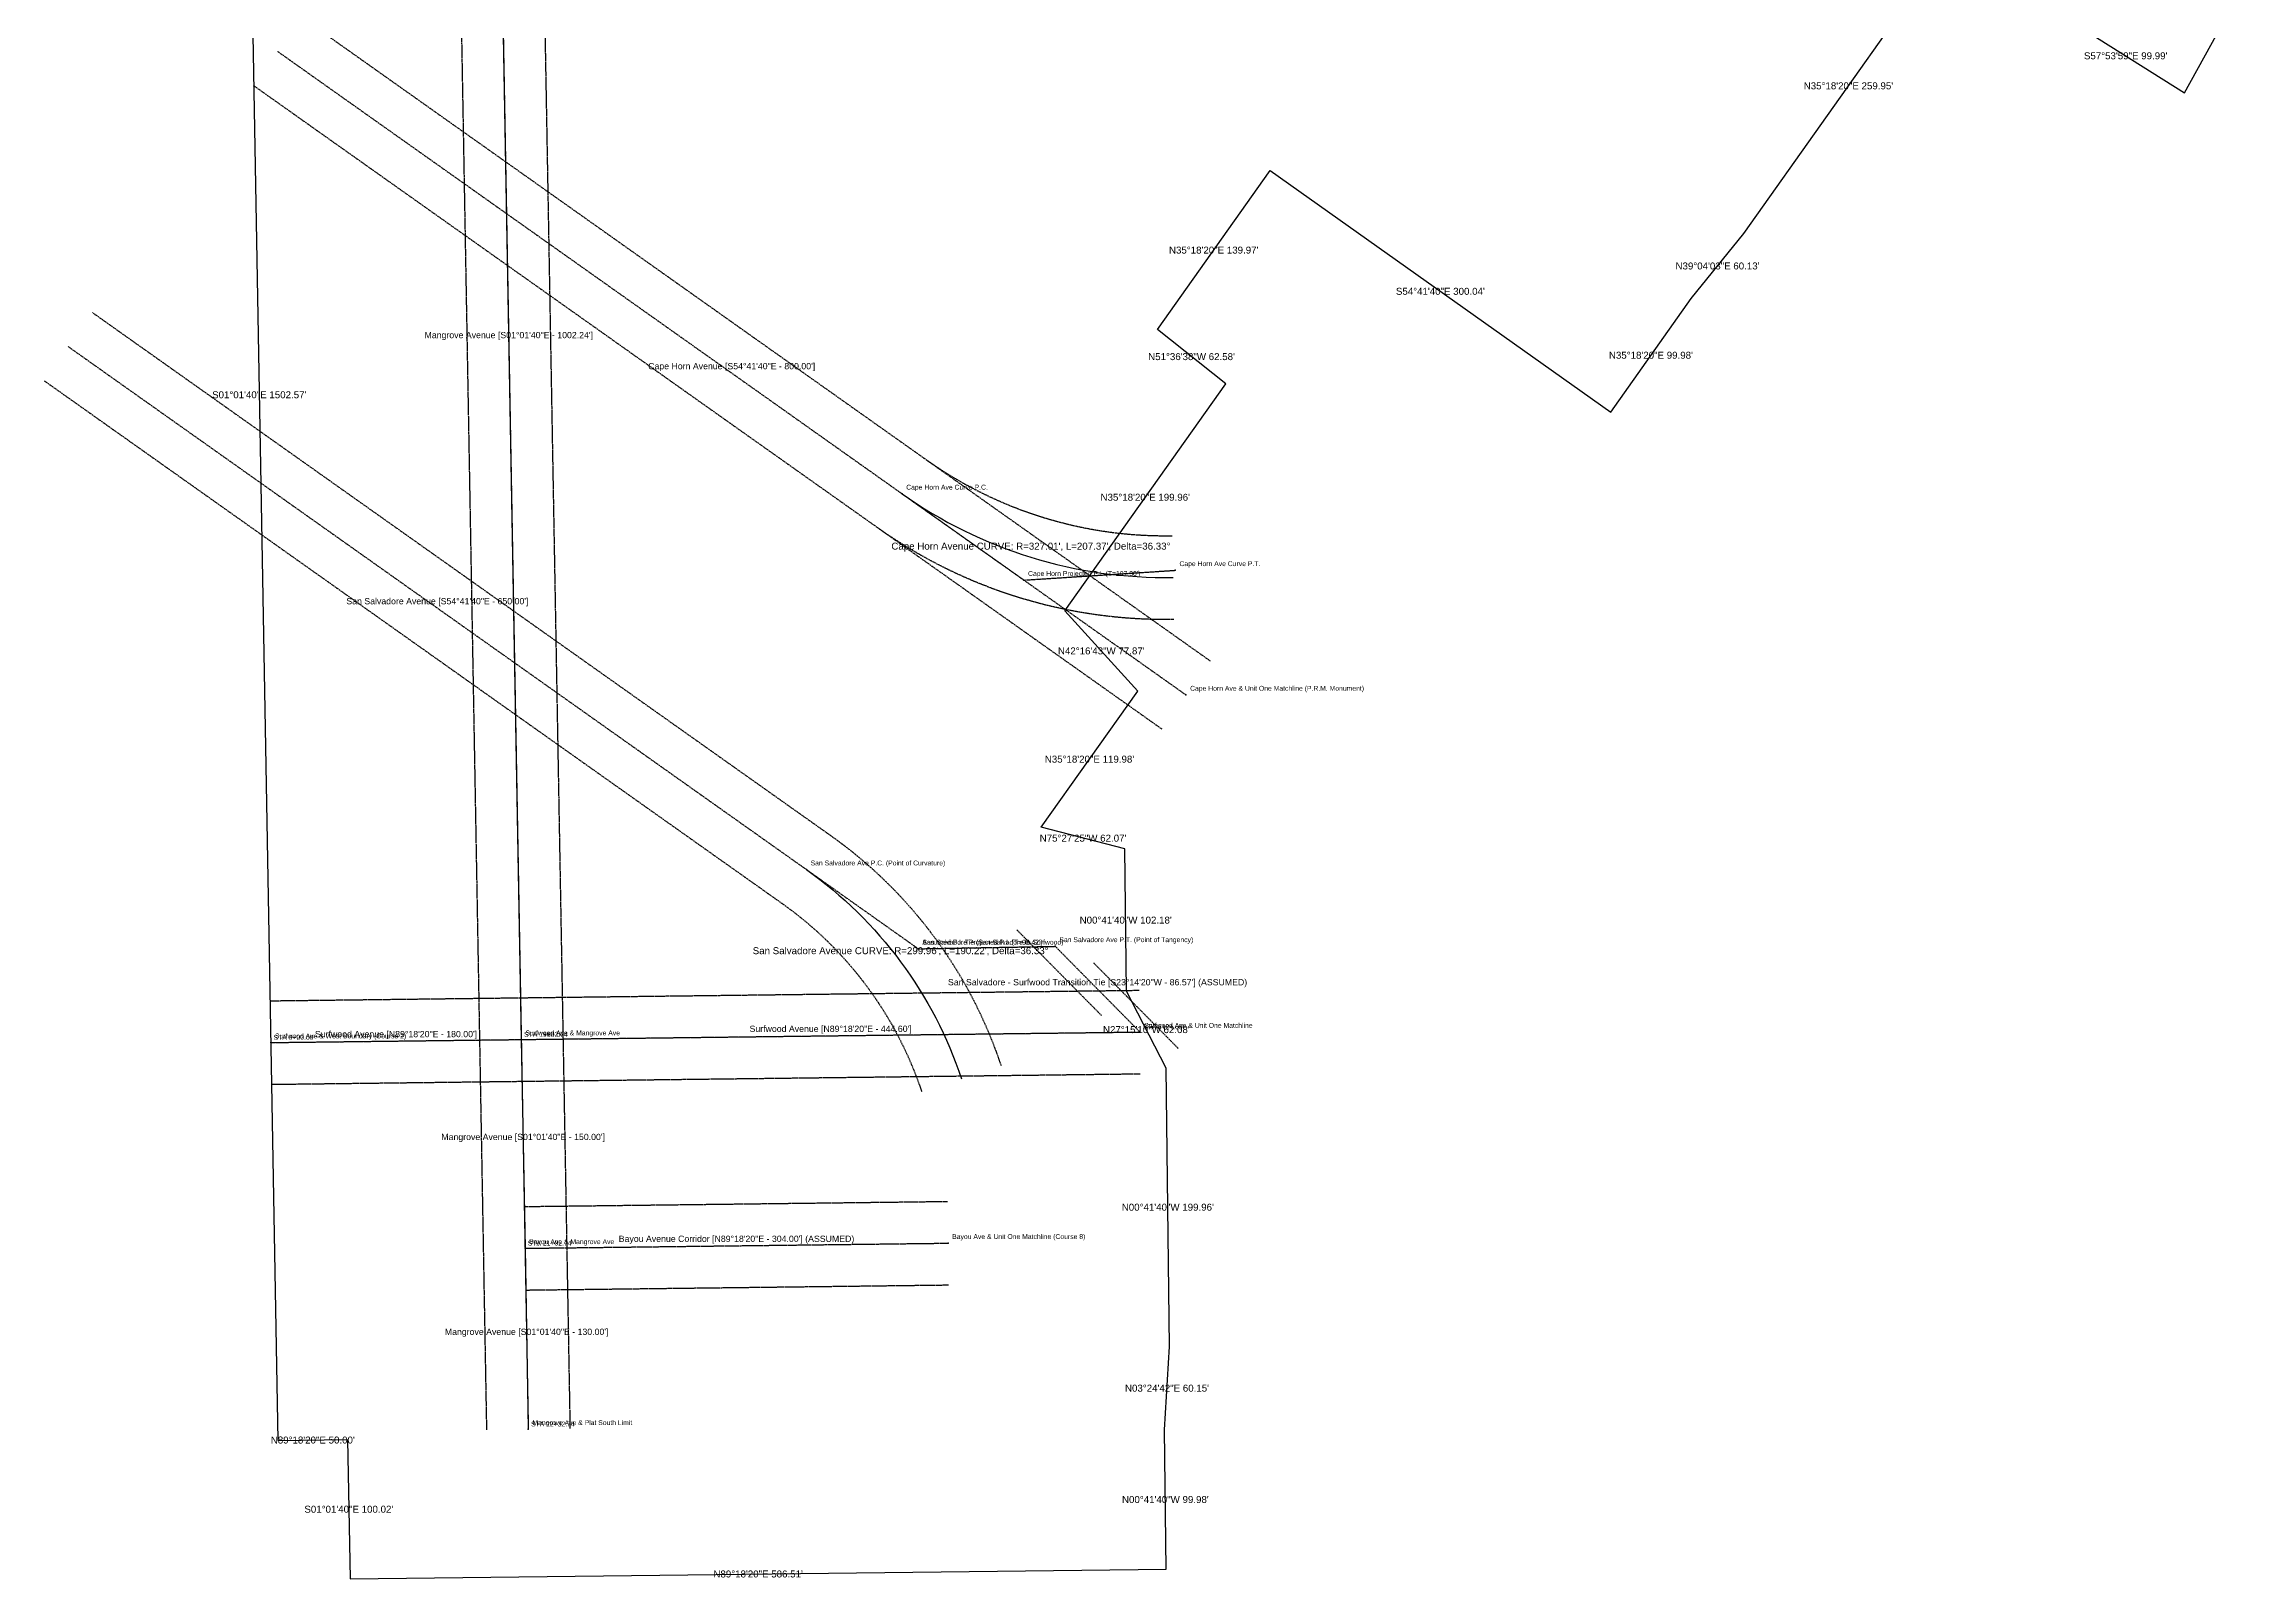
# Model space of a CAD drawing. Extents: x 9702 to 11747, y 7841 to 10241.
# Drawn here: x 9702 to 11289, y 7841 to 8943 of the extents above; entities that cross this region are included whole.
import ezdxf
from ezdxf.enums import TextEntityAlignment as Align

# ---------------------------------------------------------------- set-up
doc = ezdxf.new("R2010")
doc.units = 0
doc.linetypes.add('DASHED', pattern=[0.75, 0.5, -0.25])
for name, color, linetype in [('C-BOUNDARY', 7, 'CONTINUOUS'), ('C-ROAD-ALIGNMENT', 2, 'CONTINUOUS'), ('C-ROAD-ASSUMP', 1, 'DASHED'), ('C-ROAD-ASSUMP-INTX', 1, 'CONTINUOUS'), ('C-ROAD-ASSUMP-TEXT', 1, 'CONTINUOUS'), ('C-ROAD-CNTR', 2, 'DASHED'), ('C-ROAD-CURV', 4, 'CONTINUOUS'), ('C-ROAD-INTX', 3, 'CONTINUOUS'), ('C-ROAD-PI-TANGENT', 1, 'DASHED'), ('C-ROAD-ROW-EDGE', 4, 'DASHED'), ('C-ROAD-TEXT', 7, 'CONTINUOUS'), ('C-ROAD-TIE', 4, 'CONTINUOUS')]:
    doc.layers.add(name, color=color, linetype=linetype)
doc.styles.get("Standard").update_dxf_attribs({"font": 'Arial'})

msp = doc.modelspace()

# ---------------------------------------------------------------- linework, layer by layer
at = {"layer": 'C-BOUNDARY'}
for p, q in [((9843.2918, 9442.2618), (9870.2384, 7939.9332)), ((10923.6086, 8806.9557), (11073.8723, 9019.0798)), ((11240.3061, 8908.02), (11288.6267, 8995.5486)), ((11155.611, 8961.1716), (11240.3061, 8908.02)), ((10502.1767, 8737.9162), (10583.0879, 8852.1368)), ((10583.0879, 8852.1368), (10827.9125, 8678.6898)), ((10885.7062, 8760.276), (10923.6086, 8806.9557)), ((10827.9125, 8678.6898), (10885.7062, 8760.276)), ((10551.2352, 8699.0614), (10502.1767, 8737.9162)), ((10435.6478, 8535.889), (10551.2352, 8699.0614)), ((10488.0404, 8478.2841), (10435.6478, 8535.889)), ((10418.688, 8380.3807), (10488.0404, 8478.2841)), ((10478.7692, 8364.8081), (10418.688, 8380.3807)), ((10480.0078, 8262.6381), (10478.7692, 8364.8081)), ((10508.4399, 8207.454), (10480.0078, 8262.6381)), ((10510.8638, 8007.5127), (10508.4399, 8207.454)), ((10507.2837, 7947.4726), (10510.8638, 8007.5127)), ((9870.2384, 7939.9332), (9920.2347, 7940.5282)), ((9920.2347, 7940.5282), (9922.0285, 7840.5223)), ((10508.4956, 7847.5019), (10507.2837, 7947.4726)), ((9922.0285, 7840.5223), (10508.4956, 7847.5019))]:
    msp.add_line(p, q, dxfattribs=at)
at = {"layer": 'C-ROAD-ALIGNMENT'}
for points in [[(9992.4362, 10179.841), (10000, 10000), (10010.9255, 9740.2297), (10021.8509, 9480.4593), (10023.1325, 9449.9862), (10027.0787, 9230.0216), (10045.056, 8227.9429), (10047.7466, 8077.967), (10050.0784, 7947.9879)], [(9865.0693, 8225.7613), (10045.056, 8227.9429), (10489.6234, 8233.3315)]]:
    msp.add_lwpolyline(points, dxfattribs=at)
at = {"layer": 'C-ROAD-ASSUMP'}
for p, q in [((10428.7384, 8294.8801), (10489.6234, 8233.3315)), ((10047.7466, 8077.967), (10351.7243, 8081.6515))]:
    msp.add_line(p, q, dxfattribs=at)
at = {"layer": 'C-ROAD-ASSUMP-INTX'}
for p in [(10406.2247, 8557.9596), (10330.3257, 8293.1146), (10330.3257, 8293.1146)]:
    msp.add_point(p, dxfattribs=at)
at = {"layer": 'C-ROAD-CNTR'}
for p, q in [((10027.0787, 9230.0216), (10045.056, 8227.9429)), ((9869.8105, 8937.8401), (10522.6758, 8475.4907)), ((9719.547, 8725.6589), (10250, 8350)), ((9865.0693, 8225.7613), (10045.056, 8227.9429)), ((10045.056, 8227.9429), (10489.6234, 8233.3315)), ((10045.056, 8227.9429), (10047.7466, 8077.967)), ((10047.7466, 8077.967), (10050.0784, 7947.9879))]:
    msp.add_line(p, q, dxfattribs=at)
at = {"layer": 'C-ROAD-CURV'}
for points in [[(10318.6554, 8619.9749), (10323.9806, 8616.2823), (10329.3779, 8612.696), (10334.8452, 8609.2174), (10340.3804, 8605.8478), (10345.9813, 8602.5885), (10351.6456, 8599.4408), (10357.3713, 8596.406), (10363.1559, 8593.4853), (10368.9972, 8590.6797), (10374.8931, 8587.9905), (10380.841, 8585.4186), (10386.8387, 8582.9651), (10392.8839, 8580.6309), (10398.9742, 8578.4169), (10405.1071, 8576.3241), (10411.2803, 8574.3532), (10417.4913, 8572.505), (10423.7377, 8570.7802), (10430.0171, 8569.1796), (10436.327, 8567.7037), (10442.6648, 8566.3531), (10449.0282, 8565.1284), (10455.4146, 8564.03), (10461.8215, 8563.0584), (10468.2464, 8562.214), (10474.6868, 8561.497), (10481.1402, 8560.9077), (10487.6039, 8560.4465), (10494.0755, 8560.1134), (10500.5524, 8559.9087), (10507.0322, 8559.8323), (10513.5121, 8559.8843)], [(10250, 8350), (10254.8166, 8346.5168), (10259.5633, 8342.9388), (10264.2381, 8339.2674), (10268.8393, 8335.5042), (10273.365, 8331.6505), (10277.8134, 8327.7079), (10282.1828, 8323.6779), (10286.4715, 8319.5621), (10290.6779, 8315.3621), (10294.8001, 8311.0797), (10298.8367, 8306.7163), (10302.7861, 8302.2739), (10306.6466, 8297.754), (10310.4169, 8293.1586), (10314.0953, 8288.4893), (10317.6805, 8283.7481), (10321.171, 8278.9368), (10324.5655, 8274.0572), (10327.8626, 8269.1113), (10331.0611, 8264.1011), (10334.1597, 8259.0285), (10337.1572, 8253.8954), (10340.0523, 8248.704), (10342.844, 8243.4562), (10345.5312, 8238.1542), (10348.1128, 8232.7999), (10350.5878, 8227.3955), (10352.9552, 8221.9432), (10355.2141, 8216.445), (10357.3636, 8210.9031), (10359.4029, 8205.3197), (10361.3311, 8199.6971)]]:
    msp.add_lwpolyline(points, dxfattribs=at)
at = {"layer": 'C-ROAD-INTX'}
for p in [(10318.6554, 8619.9749), (10515.0183, 8565.0057), (10250, 8350), (10428.7384, 8294.8801), (10045.056, 8227.9429), (10047.7466, 8077.967)]:
    msp.add_point(p, dxfattribs=at)
at = {"layer": 'C-ROAD-PI-TANGENT'}
for p, q in [((10318.6554, 8619.9749), (10406.2247, 8557.9596)), ((10406.2247, 8557.9596), (10515.0183, 8565.0057)), ((10250, 8350), (10330.3257, 8293.1146)), ((10330.3257, 8293.1146), (10428.7384, 8294.8801))]:
    msp.add_line(p, q, dxfattribs=at)
at = {"layer": 'C-ROAD-ROW-EDGE'}
for p, q in [((9997.0835, 9229.4835), (10015.0609, 8227.4048)), ((10057.0739, 9230.5597), (10075.0512, 8228.481)), ((9887.1486, 8962.3225), (10540.0139, 8499.9731)), ((9852.4724, 8913.3576), (10505.3377, 8451.0082)), ((9736.8851, 8750.1413), (10267.3381, 8374.4824)), ((9702.2089, 8701.1764), (10232.6619, 8325.5176)), ((10401.1723, 8306.717), (10462.0574, 8245.1684)), ((10456.3044, 8283.0431), (10517.1894, 8221.4945)), ((9864.7057, 8255.7591), (10044.6924, 8257.9407)), ((10044.6924, 8257.9407), (10489.2598, 8263.3292)), ((10015.0609, 8227.4048), (10017.7514, 8077.4289)), ((10075.0512, 8228.481), (10077.7418, 8078.5051)), ((10045.4196, 8197.9451), (10489.987, 8203.3337)), ((9865.4329, 8195.7635), (10045.4196, 8197.9451)), ((10047.383, 8107.9648), (10351.3607, 8111.6493)), ((10017.7514, 8077.4289), (10020.0833, 7947.4498)), ((10077.7418, 8078.5051), (10080.0736, 7948.526)), ((10048.1102, 8047.9692), (10352.0879, 8051.6537))]:
    msp.add_line(p, q, dxfattribs=at)
for points in [[(10335.9935, 8644.4573), (10340.8302, 8641.1035), (10345.7323, 8637.8462), (10350.6981, 8634.6867), (10355.7255, 8631.6262), (10360.8125, 8628.666), (10365.9572, 8625.8071), (10371.1576, 8623.0507), (10376.4115, 8620.3979), (10381.717, 8617.8497), (10387.0719, 8615.4072), (10392.4742, 8613.0712), (10397.9217, 8610.8428), (10403.4123, 8608.7227), (10408.9438, 8606.7119), (10414.5141, 8604.8111), (10420.1209, 8603.021), (10425.7621, 8601.3423), (10431.4355, 8599.7758), (10437.1388, 8598.322), (10442.8698, 8596.9815), (10448.6263, 8595.7549), (10454.4059, 8594.6425), (10460.2064, 8593.6449), (10466.0255, 8592.7624), (10471.861, 8591.9954), (10477.7106, 8591.3442), (10483.5719, 8590.809), (10489.4426, 8590.3901), (10495.3205, 8590.0876), (10501.2033, 8589.9016), (10507.0885, 8589.8322), (10512.974, 8589.8795)], [(10301.3173, 8595.4924), (10307.131, 8591.4611), (10313.0235, 8587.5458), (10318.9924, 8583.748), (10325.0354, 8580.0693), (10331.1501, 8576.511), (10337.3341, 8573.0746), (10343.585, 8569.7614), (10349.9003, 8566.5727), (10356.2775, 8563.5097), (10362.7142, 8560.5738), (10369.2078, 8557.7659), (10375.7558, 8555.0873), (10382.3556, 8552.539), (10389.0045, 8550.1219), (10395.7001, 8547.8371), (10402.4396, 8545.6854), (10409.2204, 8543.6676), (10416.0399, 8541.7847), (10422.8953, 8540.0372), (10429.7841, 8538.4259), (10436.7034, 8536.9514), (10443.6505, 8535.6143), (10450.6228, 8534.4152), (10457.6175, 8533.3544), (10464.6319, 8532.4325), (10471.6631, 8531.6497), (10478.7085, 8531.0065), (10485.7652, 8530.5029), (10492.8305, 8530.1393), (10499.9016, 8529.9157), (10506.9758, 8529.8323), (10514.0502, 8529.8891)], [(10267.3381, 8374.4824), (10272.6365, 8370.6508), (10277.8578, 8366.715), (10283.0002, 8362.6765), (10288.0615, 8358.5368), (10293.0399, 8354.2977), (10297.9332, 8349.9608), (10302.7396, 8345.5278), (10307.4573, 8341.0003), (10312.0843, 8336.3803), (10316.6189, 8331.6696), (10321.0592, 8326.8698), (10325.4035, 8321.9831), (10329.6502, 8317.0112), (10333.7975, 8311.9561), (10337.8438, 8306.8199), (10341.7875, 8301.6045), (10345.6271, 8296.3119), (10349.3611, 8290.9443), (10352.988, 8285.5038), (10356.5064, 8279.9925), (10359.9149, 8274.4125), (10363.2121, 8268.7661), (10366.3969, 8263.0555), (10369.4678, 8257.2829), (10372.4237, 8251.4506), (10375.2635, 8245.5608), (10377.986, 8239.6159), (10380.5902, 8233.6183), (10383.075, 8227.5702), (10385.4395, 8221.474), (10387.6828, 8215.3322), (10389.8038, 8209.1472)], [(10232.6619, 8325.5176), (10236.9968, 8322.3827), (10241.2687, 8319.1625), (10245.476, 8315.8584), (10249.617, 8312.4715), (10253.69, 8309.0032), (10257.6936, 8305.4549), (10261.626, 8301.828), (10265.4858, 8298.1238), (10269.2714, 8294.3439), (10272.9814, 8290.4898), (10276.6143, 8286.5628), (10280.1687, 8282.5647), (10283.6431, 8278.4969), (10287.0363, 8274.361), (10290.3468, 8270.1588), (10293.5734, 8265.8917), (10296.7148, 8261.5616), (10299.7698, 8257.17), (10302.7372, 8252.7188), (10305.6158, 8248.2097), (10308.4045, 8243.6444), (10311.1022, 8239.0247), (10313.7078, 8234.3525), (10316.2203, 8229.6296), (10318.6387, 8224.8578), (10320.9621, 8220.039), (10323.1896, 8215.1752), (10325.3202, 8210.2681), (10327.3532, 8205.3198), (10329.2877, 8200.3322), (10331.123, 8195.3073), (10332.8584, 8190.2469)]]:
    msp.add_lwpolyline(points, dxfattribs=at)
at = {"layer": 'C-ROAD-TIE'}
for p in [(10522.6758, 8475.4907), (9865.0693, 8225.7613), (10489.6234, 8233.3315), (10351.7243, 8081.6515), (10050.0784, 7947.9879)]:
    msp.add_point(p, dxfattribs=at)

# ---------------------------------------------------------------- texts
at = {"layer": 'C-ROAD-ASSUMP-TEXT'}
for s, p in [('San Salvadore - Surfwood Transition Tie [S23%%d14\'20"W - 86.57\'] (ASSUMED)', (10459.1809, 8269.1058)), ('Bayou Avenue Corridor [N89%%d18\'20"E - 304.00\'] (ASSUMED)', (10199.7354, 8084.8093))]:
    msp.add_text(s, height=4.5, dxfattribs=at).set_placement(p, align=Align.MIDDLE_CENTER)
at = {"layer": 'C-ROAD-TEXT'}
for s, height, p in [('S57%%d53\'59"E 99.99\'', 5, (11197.9586, 8934.5958)), ('N35%%d18\'20"E 259.95\'', 5, (10998.7404, 8913.0177)), ('N35%%d18\'20"E 139.97\'', 5, (10542.6323, 8795.0265)), ('N39%%d04\'03"E 60.13\'', 5, (10904.6574, 8783.6159)), ('S54%%d41\'40"E 300.04\'', 5, (10705.5002, 8765.4133)), ('Mangrove Avenue [S01%%d01\'40"E - 1002.24\']', 4.5, (10036.0674, 8733.9823)), ('Cape Horn Avenue [S54%%d41\'40"E - 800.00\']', 4.5, (10196.2432, 8711.6654)), ('N51%%d36\'38"W 62.58\'', 5, (10526.706, 8718.4888)), ('N35%%d18\'20"E 99.98\'', 5, (10856.8094, 8719.4829)), ('S01%%d01\'40"E 1502.57\'', 5, (9856.7651, 8691.0975)), ('N35%%d18\'20"E 199.96\'', 5, (10493.4415, 8617.4752)), ("Cape Horn Avenue CURVE: R=327.01', L=207.37', Delta=36.33%%d", 5, (10411.2803, 8582.3532)), ('San Salvadore Avenue [S54%%d41\'40"E - 650.00\']', 4.5, (9984.7735, 8542.8294)), ('N42%%d16\'43"W 77.87\'', 5, (10461.8441, 8507.0866)), ('N35%%d18\'20"E 119.98\'', 5, (10453.3642, 8429.3324)), ('N75%%d27\'25"W 62.07\'', 5, (10448.7286, 8372.5944)), ('N00%%d41\'40"W 102.18\'', 5, (10479.3885, 8313.7231)), ("San Salvadore Avenue CURVE: R=299.96', L=190.22', Delta=36.33%%d", 5, (10317.6805, 8291.7481)), ('Surfwood Avenue [N89%%d18\'20"E - 180.00\']', 4.5, (9955.0626, 8231.8521)), ('Surfwood Avenue [N89%%d18\'20"E - 444.60\']', 4.5, (10267.3397, 8235.6372)), ('N27%%d15\'10"W 62.08\'', 5, (10494.2238, 8235.0461)), ('Mangrove Avenue [S01%%d01\'40"E - 150.00\']', 4.5, (10046.4013, 8157.9549)), ('N00%%d41\'40"W 199.96\'', 5, (10509.6518, 8107.4834)), ('Mangrove Avenue [S01%%d01\'40"E - 130.00\']', 4.5, (10048.9125, 8017.9775)), ('N03%%d24\'42"E 60.15\'', 5, (10509.0737, 7977.4926)), ('N89%%d18\'20"E 50.00\'', 5, (9895.2365, 7940.2307)), ('S01%%d01\'40"E 100.02\'', 5, (9921.1316, 7890.5253)), ('N00%%d41\'40"W 99.98\'', 5, (10507.8896, 7897.4872)), ('N89%%d18\'20"E 586.51\'', 5, (10215.262, 7844.0121))]:
    msp.add_text(s, height=height, dxfattribs=at).set_placement(p, align=Align.MIDDLE_CENTER)
for s, p in [('Cape Horn Ave Curve P.C.', (10321.6554, 8622.9749)), ('Cape Horn Ave Curve P.T.', (10518.0183, 8568.0057)), ("Cape Horn Projected P.I. (T=107.30')", (10409.2247, 8560.9596)), ('Cape Horn Ave & Unit One Matchline (P.R.M. Monument)', (10525.6758, 8478.4907)), ('San Salvadore Ave P.C. (Point of Curvature)', (10253, 8353)), ('Assumed P.I. Tie (San Salvadore to Surfwood)', (10333.3257, 8296.1146)), ("San Salvadore Projected P.I. (T=98.42')", (10333.3257, 8296.1146)), ('San Salvadore Ave P.T. (Point of Tangency)', (10431.7384, 8297.8801)), ('Surfwood Ave & Mangrove Ave', (10048.056, 8230.9429)), ('STA 6+24.60', (10491.6234, 8235.3315)), ('Surfwood Ave & Unit One Matchline', (10492.6234, 8236.3315)), ('STA 0+00.00', (9867.0693, 8227.7613)), ('Surfwood Ave & West Boundary (Course 2)', (9868.0693, 8228.7613)), ('STA 19+52.74', (10047.056, 8229.9429)), ('STA 1+80.00', (10047.056, 8229.9429)), ('STA 21+02.74', (10049.7466, 8079.967)), ('Bayou Ave & Mangrove Ave', (10050.7466, 8080.967)), ('Bayou Ave & Unit One Matchline (Course 8)', (10354.7243, 8084.6515)), ('STA 22+32.74', (10052.0784, 7949.9879)), ('Mangrove Ave & Plat South Limit', (10053.0784, 7950.9879))]:
    msp.add_text(s, height=3.5, dxfattribs=at).set_placement(p)

doc.saveas('drawing.dxf')
